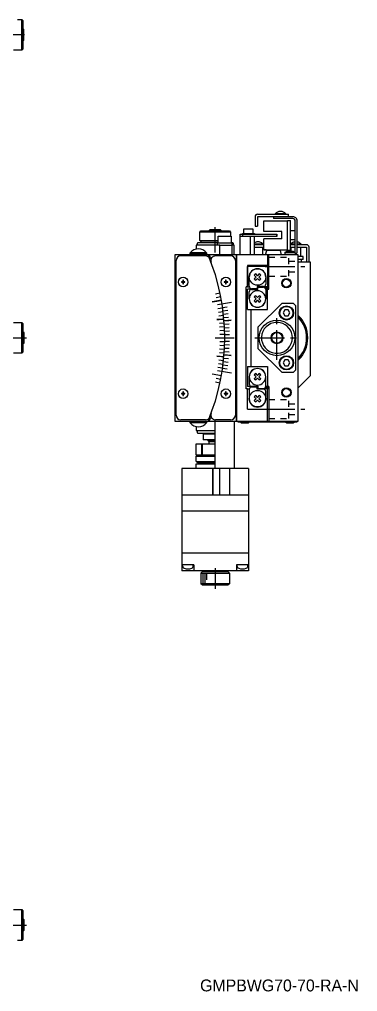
# Model space of a CAD drawing. Extents: x -29 to 396, y 25 to 442.
# Drawn here: x 254 to 396.4, y 25.2 to 434.3 of the extents above; entities that cross this region are included whole.
import ezdxf

# ---------------------------------------------------------------- set-up
doc = ezdxf.new("R2010")
doc.units = 0
doc.header["$LTSCALE"] = 10
doc.linetypes.add('CENTER', pattern=[2, 1.25, -0.25, 0.25, -0.25])
doc.linetypes.add('DOT', pattern=[0.5, 0.25, -0.25])
doc.layers.get('0').update_dxf_attribs({"linetype": 'CONTINUOUS'})
doc.layers.add('1', color=7, linetype='CONTINUOUS')
doc.layers.add('10', color=7, linetype='CONTINUOUS')
doc.styles.get("Standard").update_dxf_attribs({"font": 'FGP教科書体NT-M'})

msp = doc.modelspace()

# ---------------------------------------------------------------- linework, layer by layer
at = {"color": 7, "linetype": 'CONTINUOUS'}
for p, q in [((253.288121, 434.327989), (254.988121, 434.327989)), ((254.988121, 421.327989), (254.988121, 434.327989)), ((254.988121, 434.327989), (255.488121, 433.827989)), ((255.488121, 433.827989), (255.488121, 421.827989)), ((255.48814, 430.327989), (255.588121, 430.327989)), ((255.588121, 430.327989), (255.588121, 425.327989)), ((255.588121, 430.327989), (255.838121, 430.077989)), ((255.838121, 430.077989), (255.888121, 430.027989)), ((255.888121, 425.627989), (255.888121, 430.027989)), ((255.838121, 425.577989), (255.588121, 425.327989)), ((255.888121, 425.627989), (255.838121, 425.577989)), ((255.488121, 421.827989), (254.988121, 421.327989)), ((255.588121, 425.327989), (255.48814, 425.327989)), ((254.988121, 421.327989), (251.488121, 421.327989)), ((354.288121, 352.319585), (367.288121, 352.319585)), ((363.988121, 352.503899), (361.738121, 352.503899)), ((361.738121, 352.319585), (361.738121, 352.503899)), ((362.974219, 353.343059), (362.976603, 353.338173)), ((366.238121, 352.503899), (363.988121, 352.503899)), ((364.999641, 353.338173), (365.002023, 353.343059)), ((364.999641, 353.338173), (365.002023, 353.343059)), ((366.238121, 352.503899), (366.238121, 352.319585)), ((367.288121, 351.319585), (367.288121, 352.319585)), ((353.288121, 351.319585), (353.288121, 347.319585)), ((354.288121, 351.319585), (354.288121, 347.319585)), ((369.188121, 351.319585), (354.288121, 351.319585)), ((356.988121, 349.619585), (366.988121, 349.619585)), ((356.988121, 345.019585), (356.988121, 349.619585)), ((360.988121, 351.319585), (360.988121, 350.519585)), ((369.188121, 350.519585), (360.988121, 350.519585)), ((366.988121, 349.769585), (368.188121, 349.769585)), ((366.988121, 337.269585), (366.988121, 349.769585)), ((368.188121, 337.269585), (368.188121, 349.769585)), ((370.188121, 336.519585), (370.188121, 349.519585)), ((370.988121, 336.319585), (370.988121, 349.519585)), ((329.988121, 344.819585), (330.488121, 345.319585)), ((342.988121, 344.819585), (329.988121, 344.819585)), ((329.988121, 341.319585), (329.988121, 344.819585)), ((330.488121, 345.319585), (336.488121, 345.319585)), ((333.988121, 345.519585), (334.238121, 345.769585)), ((333.988121, 345.319585), (333.988121, 345.519585)), ((334.238121, 345.769585), (334.288121, 345.819585)), ((338.688121, 345.819585), (334.288121, 345.819585)), ((336.488121, 345.319585), (342.488121, 345.319585)), ((338.688121, 345.819585), (338.738121, 345.769585)), ((338.738121, 345.769585), (338.988121, 345.519585)), ((338.988121, 345.519585), (338.988121, 345.319585)), ((342.488121, 345.319585), (342.988121, 344.819585)), ((342.988121, 344.819585), (342.988121, 343.119585)), ((346.988121, 335.319585), (346.988121, 343.919585)), ((346.988121, 343.919585), (362.488121, 343.919585)), ((347.988121, 344.219585), (352.988121, 344.219585)), ((347.988121, 343.919585), (347.988121, 344.219585)), ((347.988121, 343.919585), (347.988121, 342.919585)), ((348.588121, 346.219585), (352.388121, 346.219585)), ((348.588121, 344.219585), (348.588121, 346.219585)), ((352.388121, 346.219585), (352.388121, 344.219585)), ((352.988121, 344.219585), (352.988121, 343.919585)), ((353.288121, 347.319585), (354.288121, 347.319585)), ((364.488121, 345.019585), (356.988121, 345.019585)), ((357.988121, 345.019585), (356.988121, 345.019585)), ((364.488121, 345.019585), (360.488121, 345.019585)), ((362.488121, 342.919585), (362.488121, 343.919585)), ((362.488121, 343.919585), (362.488121, 342.919585)), ((364.488121, 342.019585), (364.488121, 345.019585)), ((368.188121, 345.519585), (370.188121, 345.519585)), ((328.988121, 339.319585), (328.988121, 340.119585)), ((337.738121, 340.319585), (329.188121, 340.319585)), ((329.988121, 341.319585), (337.738121, 341.319585)), ((330.788121, 340.519585), (329.988121, 341.319585)), ((337.738121, 340.519585), (330.788121, 340.519585)), ((332.988121, 340.319585), (332.988121, 340.519585)), ((340.488121, 340.119585), (337.488121, 340.119585)), ((337.488121, 339.319585), (337.488121, 340.119585)), ((337.738121, 343.119585), (340.488121, 343.119585)), ((337.738121, 340.119585), (337.738121, 343.119585)), ((340.488121, 343.119585), (343.238121, 343.119585)), ((343.488121, 340.119585), (340.488121, 340.119585)), ((343.238121, 343.119585), (343.238121, 340.119585)), ((343.788121, 340.319585), (343.238121, 340.319585)), ((343.988121, 340.119585), (343.488121, 340.119585)), ((343.488121, 340.119585), (343.488121, 339.319585)), ((343.988121, 340.119585), (343.988121, 339.319585)), ((362.488121, 342.919585), (346.988121, 342.919585)), ((351.224851, 342.919585), (351.224851, 335.319585)), ((352.988121, 335.319585), (352.988121, 342.919585)), ((356.738121, 339.703899), (352.988121, 339.703899)), ((356.738121, 339.703899), (356.738121, 339.519585)), ((364.488121, 342.019585), (356.988121, 342.019585)), ((356.988121, 337.419585), (356.988121, 342.019585)), ((370.188121, 341.519585), (368.188121, 341.519585)), ((370.188121, 339.703899), (368.238121, 339.703899)), ((368.238121, 339.519585), (368.238121, 339.703899)), ((369.474219, 340.543059), (369.476603, 340.538173)), ((372.738121, 339.703899), (370.988121, 339.703899)), ((371.499639, 340.538173), (371.502023, 340.543059)), ((372.738121, 339.703899), (372.738121, 339.519585)), ((325.924659, 335.819585), (325.974659, 335.819585)), ((325.924659, 335.319585), (325.924659, 335.819585)), ((325.974659, 335.819585), (325.974659, 336.119585)), ((332.874659, 335.819585), (325.974659, 335.819585)), ((328.488121, 339.319585), (328.488121, 337.621487)), ((338.488121, 339.319585), (328.488121, 339.319585)), ((332.874659, 336.119585), (332.874659, 335.819585)), ((332.874659, 335.819585), (332.924659, 335.819585)), ((332.924659, 335.319585), (332.924659, 335.819585)), ((338.488121, 335.319585), (338.488121, 339.319585)), ((338.488121, 339.319585), (343.488121, 339.319585)), ((343.488121, 339.319585), (343.488121, 335.319585)), ((344.488121, 339.319585), (343.488121, 339.319585)), ((344.488121, 335.319585), (344.488121, 339.319585)), ((356.988121, 339.519585), (352.988121, 339.519585)), ((352.988121, 338.519585), (356.988121, 338.519585)), ((356.488121, 335.319585), (356.488121, 338.519585)), ((356.988121, 337.419585), (366.988121, 337.419585)), ((357.988121, 337.419585), (356.988121, 337.419585)), ((357.695301, 335.319585), (358.177609, 337.119585)), ((357.988121, 337.419585), (366.988121, 337.419585)), ((363.798633, 337.119585), (358.177609, 337.119585)), ((360.988121, 337.119585), (360.988121, 337.419585)), ((363.798633, 337.119585), (364.280941, 335.319585)), ((365.788121, 336.119585), (365.788121, 335.319585)), ((370.188121, 336.119585), (365.788121, 336.119585)), ((365.988121, 336.330911), (366.488121, 336.619585)), ((365.988121, 336.119585), (365.988121, 336.330911)), ((369.488121, 336.619585), (366.488121, 336.619585)), ((366.988121, 337.269585), (368.188121, 337.269585)), ((370.188121, 339.519585), (368.188121, 339.519585)), ((368.188121, 338.519585), (370.188121, 338.519585)), ((368.488121, 336.619585), (368.488121, 338.519585)), ((369.488121, 336.619585), (369.988121, 336.330911)), ((369.988121, 336.330911), (369.988121, 336.119585)), ((370.188121, 336.119585), (370.188121, 335.339789)), ((374.988121, 339.519585), (370.988121, 339.519585)), ((370.988121, 338.519585), (374.988121, 338.519585)), ((372.488121, 334.519585), (372.488121, 338.519585)), ((374.988121, 338.519585), (374.988121, 333.019585)), ((375.988121, 332.319585), (375.988121, 338.519585)), ((345.488121, 335.319585), (319.488121, 335.319585)), ((319.488121, 335.319585), (319.488121, 265.319585)), ((319.988121, 267.819585), (319.988121, 332.819585)), ((332.341907, 334.819585), (321.988121, 334.819585)), ((345.488121, 335.319585), (334.075089, 335.319585)), ((342.988121, 334.819585), (336.624509, 334.819585)), ((344.988121, 332.819585), (344.988121, 267.819585)), ((345.488121, 335.319585), (345.488121, 265.319585)), ((371.488121, 335.319585), (345.488121, 335.319585)), ((345.488121, 265.319585), (345.488121, 335.319585)), ((345.488121, 334.819585), (345.488121, 334.612479)), ((358.507615, 335.319585), (358.507615, 330.819585)), ((359.032633, 320.819585), (359.032633, 335.319585)), ((370.188121, 335.339789), (369.988121, 335.319585)), ((370.488121, 335.319585), (370.488121, 335.453561)), ((371.488121, 265.319585), (371.488121, 335.319585)), ((371.488121, 334.612479), (371.488121, 334.819585)), ((373.488121, 334.519585), (371.488121, 334.519585)), ((373.488121, 333.319585), (371.488121, 333.319585)), ((371.488121, 332.319585), (376.488121, 332.319585)), ((372.738121, 333.319585), (372.738121, 332.319585)), ((373.488121, 333.319585), (373.488121, 334.519585)), ((374.988121, 333.019585), (374.988121, 332.519585)), ((374.988121, 332.519585), (374.988121, 332.319585)), ((376.488121, 332.319585), (376.488121, 284.319585)), ((350.072661, 329.819587), (350.072661, 322.319587)), ((350.072663, 330.819585), (350.072663, 329.819587)), ((359.032633, 330.819585), (350.072663, 330.819585)), ((350.072663, 329.819587), (350.072663, 330.319585)), ((358.507615, 330.319585), (350.072663, 330.319585)), ((350.072663, 322.319587), (350.072663, 329.819587)), ((358.507613, 330.319585), (358.507613, 321.819585)), ((359.032633, 330.319585), (358.507615, 330.319585)), ((322.863121, 323.944585), (322.238121, 323.944585)), ((322.238121, 323.944585), (322.238121, 323.694585)), ((322.238121, 323.694585), (322.863121, 323.694585)), ((323.113121, 324.569585), (322.863121, 324.569585)), ((322.863121, 324.569585), (322.863121, 323.944585)), ((322.863121, 323.694585), (322.863121, 323.069585)), ((323.113121, 323.944585), (323.113121, 324.569585)), ((323.738121, 323.944585), (323.113121, 323.944585)), ((323.113121, 323.694585), (323.738121, 323.694585)), ((323.113121, 323.069585), (323.113121, 323.694585)), ((323.738121, 323.694585), (323.738121, 323.944585)), ((340.238121, 323.944585), (340.238121, 323.694585)), ((340.863121, 323.944585), (340.238121, 323.944585)), ((340.238121, 323.694585), (340.863121, 323.694585)), ((341.113121, 324.569585), (340.863121, 324.569585)), ((340.863121, 324.569585), (340.863121, 323.944585)), ((340.863121, 323.694585), (340.863121, 323.069585)), ((341.113121, 323.944585), (341.113121, 324.569585)), ((341.738121, 323.944585), (341.113121, 323.944585)), ((341.113121, 323.694585), (341.738121, 323.694585)), ((341.113121, 323.069585), (341.113121, 323.694585)), ((341.738121, 323.694585), (341.738121, 323.944585)), ((350.798663, 322.019587), (350.798663, 325.919587)), ((353.31539, 326.295793), (352.962692, 326.667964)), ((352.962692, 325.17121), (353.31539, 325.543381)), ((353.682908, 325.919587), (353.31539, 326.295793)), ((353.31539, 325.543381), (353.682908, 325.919587)), ((353.550286, 327.255558), (353.922457, 326.902859)), ((353.922457, 324.936315), (353.550286, 324.583616)), ((353.922457, 326.902859), (354.298663, 326.535341)), ((354.298663, 325.303832), (353.922457, 324.936315)), ((354.298663, 326.535341), (354.674869, 326.902859)), ((354.674869, 324.936315), (354.298663, 325.303832)), ((354.674869, 326.902859), (355.04704, 327.255558)), ((355.04704, 324.583616), (354.674869, 324.936315)), ((355.281935, 326.295793), (354.914417, 325.919587)), ((354.914417, 325.919587), (355.281935, 325.543381)), ((355.634634, 326.667964), (355.281935, 326.295793)), ((355.281935, 325.543381), (355.634634, 325.17121)), ((357.798663, 325.919587), (357.798663, 322.919587)), ((322.863121, 323.069585), (323.113121, 323.069585)), ((340.863121, 323.069585), (341.113121, 323.069585)), ((349.543105, 278.819585), (349.543105, 321.819585)), ((350.072663, 321.819585), (349.543105, 321.819585)), ((350.072661, 312.319585), (350.072661, 320.819587)), ((352.756299, 320.819587), (350.072661, 320.819587)), ((350.072663, 321.819585), (350.072663, 322.319587)), ((350.072663, 321.819585), (350.734757, 321.819585)), ((350.818867, 321.819587), (350.773607, 321.819587)), ((350.773607, 321.819585), (350.818867, 321.819585)), ((350.790121, 316.719587), (350.790121, 319.719587)), ((351.790121, 320.719587), (354.390121, 320.719587)), ((354.198663, 321.019587), (351.798663, 321.019587)), ((354.198663, 321.019587), (351.798663, 321.019587)), ((354.390121, 320.819585), (352.756299, 320.819585)), ((354.198663, 321.919587), (354.198663, 321.019587)), ((356.798663, 321.919587), (354.198663, 321.919587)), ((356.798663, 321.919587), (354.198663, 321.919587)), ((359.032633, 321.819585), (354.198663, 321.819585)), ((354.390121, 320.719587), (354.390121, 321.619587)), ((354.390121, 321.619587), (356.790121, 321.619587)), ((357.102371, 321.569587), (359.032633, 321.569587)), ((357.683149, 321.069587), (359.032633, 321.069587)), ((358.142389, 320.819587), (357.769917, 320.819587)), ((357.790121, 320.619587), (357.790121, 316.719587)), ((358.507615, 320.819585), (358.142389, 320.819585)), ((358.507613, 312.819587), (358.507613, 320.319587)), ((358.507615, 320.819585), (359.032633, 320.819585)), ((358.507615, 320.319587), (358.507615, 320.819585)), ((358.507615, 312.819587), (358.507615, 320.319587)), ((358.882363, 321.069587), (359.032633, 321.069587)), ((359.032633, 321.069587), (358.995515, 321.069587)), ((358.995515, 321.069587), (359.032633, 321.069587)), ((353.31539, 317.095793), (352.962692, 317.467964)), ((352.962692, 315.97121), (353.31539, 316.343381)), ((353.682908, 316.719587), (353.31539, 317.095793)), ((353.31539, 316.343381), (353.682908, 316.719587)), ((353.550286, 318.055558), (353.922457, 317.702859)), ((353.922457, 315.736315), (353.550286, 315.383616)), ((353.922457, 317.702859), (354.298663, 317.335341)), ((354.298663, 316.103832), (353.922457, 315.736315)), ((354.298663, 317.335341), (354.674869, 317.702859)), ((354.674869, 315.736315), (354.298663, 316.103832)), ((354.674869, 317.702859), (355.04704, 318.055558)), ((355.04704, 315.383616), (354.674869, 315.736315)), ((355.281935, 317.095793), (354.914417, 316.719587)), ((354.914417, 316.719587), (355.281935, 316.343381)), ((355.634634, 317.467964), (355.281935, 317.095793)), ((355.281935, 316.343381), (355.634634, 315.97121)), ((350.072661, 312.319585), (358.507615, 312.319585)), ((351.688121, 288.319585), (351.688121, 312.319585)), ((354.488121, 304.819585), (364.488121, 314.819585)), ((358.507615, 312.319585), (358.507615, 312.819587)), ((369.488121, 314.819585), (364.488121, 314.819585)), ((365.766433, 312.069585), (365.044745, 310.819585)), ((367.209809, 312.069585), (365.766433, 312.069585)), ((367.931497, 310.819585), (367.209809, 312.069585)), ((369.488121, 314.819585), (370.488121, 313.819585)), ((370.488121, 286.819585), (370.488121, 313.819585)), ((365.044745, 310.819585), (365.766433, 309.569585)), ((365.766433, 309.569585), (367.209809, 309.569585)), ((367.209809, 309.569585), (367.931497, 310.819585)), ((251.488121, 306.819585), (254.988121, 306.819585)), ((254.988121, 293.819585), (254.988121, 306.819585)), ((254.988121, 306.819585), (255.488121, 306.319585)), ((255.488121, 306.319585), (255.488121, 294.319585)), ((255.488121, 302.819585), (255.688121, 302.819585)), ((255.688121, 302.819585), (255.938121, 302.569585)), ((354.488121, 304.819585), (354.488121, 295.819585)), ((255.938121, 302.569585), (255.988121, 302.519585)), ((255.988121, 298.119585), (255.988121, 302.519585)), ((255.688121, 297.819585), (255.488121, 297.819585)), ((255.938121, 298.069585), (255.688121, 297.819585)), ((255.988121, 298.119585), (255.938121, 298.069585)), ((364.488121, 285.819585), (354.488121, 295.819585)), ((254.988121, 293.819585), (251.488121, 293.819585)), ((255.488121, 294.319585), (254.988121, 293.819585)), ((365.766433, 291.069585), (365.044745, 289.819585)), ((367.209809, 291.069585), (365.766433, 291.069585)), ((367.931497, 289.819585), (367.209809, 291.069585)), ((350.072661, 288.319585), (358.507615, 288.319585)), ((350.072661, 288.319585), (350.072661, 279.819585)), ((358.507613, 287.819585), (358.507613, 280.319585)), ((358.507615, 288.319585), (358.507615, 287.819585)), ((358.507615, 287.819585), (358.507615, 280.319585)), ((365.044745, 289.819585), (365.766433, 288.569585)), ((365.766433, 288.569585), (367.209809, 288.569585)), ((367.209809, 288.569585), (367.931497, 289.819585)), ((370.488121, 286.819585), (369.488121, 285.819585)), ((350.790121, 283.919585), (350.790121, 280.919585)), ((353.31539, 284.295789), (352.962692, 284.66796)), ((352.962692, 283.171208), (353.31539, 283.543379)), ((353.682908, 283.919583), (353.31539, 284.295789)), ((353.31539, 283.543379), (353.682908, 283.919585)), ((353.550286, 285.255556), (353.922457, 284.902857)), ((353.922457, 282.936313), (353.550286, 282.583614)), ((353.922457, 284.902857), (354.298663, 284.535339)), ((354.298663, 283.30383), (353.922457, 282.936313)), ((354.298663, 284.535339), (354.674869, 284.902857)), ((354.674869, 282.936313), (354.298663, 283.30383)), ((354.674869, 284.902857), (355.04704, 285.255556)), ((355.04704, 282.583614), (354.674869, 282.936313)), ((355.281935, 284.295789), (354.914417, 283.919583)), ((354.914417, 283.919585), (355.281935, 283.543379)), ((355.634634, 284.66796), (355.281935, 284.295789)), ((355.281935, 283.543379), (355.634634, 283.171208)), ((357.790121, 280.019585), (357.790121, 283.919585)), ((364.488121, 285.819585), (369.488121, 285.819585)), ((376.488121, 284.319585), (371.488121, 279.319585)), ((350.072663, 278.819585), (349.543105, 278.819585)), ((354.390121, 279.819585), (350.072661, 279.819585)), ((350.072661, 270.819585), (350.072661, 278.319585)), ((350.072663, 278.319585), (350.072663, 278.819585)), ((350.072663, 278.819585), (350.734757, 278.819585)), ((350.072663, 270.319585), (350.072663, 278.319585)), ((350.818867, 278.819585), (350.773607, 278.819585)), ((350.773607, 278.819585), (350.818867, 278.819585)), ((350.798663, 278.619585), (350.798663, 274.719585)), ((351.790121, 279.919585), (354.390121, 279.919585)), ((354.198663, 279.619585), (351.798663, 279.619585)), ((354.198663, 279.619585), (351.798663, 279.619585)), ((354.198663, 278.719585), (354.198663, 279.619585)), ((354.390121, 279.569585), (354.198663, 279.569585)), ((354.198663, 279.069585), (354.390121, 279.069585)), ((359.032633, 278.819585), (354.198663, 278.819585)), ((356.798663, 278.719585), (354.198663, 278.719585)), ((356.798663, 278.719585), (354.198663, 278.719585)), ((354.390121, 279.919585), (354.390121, 279.019585)), ((354.390121, 279.019585), (356.790121, 279.019585)), ((356.169611, 278.819585), (356.862723, 278.819585)), ((357.102371, 279.069585), (359.032633, 279.069585)), ((357.683149, 279.569585), (359.032633, 279.569585)), ((357.683149, 279.569585), (358.882363, 279.569585)), ((359.032633, 279.819585), (357.769917, 279.819585)), ((358.507613, 265.319585), (358.507613, 278.819585)), ((358.507615, 280.319585), (358.507615, 279.819585)), ((359.032633, 279.819585), (359.032633, 265.319585)), ((322.238121, 276.944585), (322.238121, 276.694585)), ((322.863121, 276.944585), (322.238121, 276.944585)), ((322.238121, 276.694585), (322.863121, 276.694585)), ((322.863121, 277.569585), (322.863121, 276.944585)), ((323.113121, 277.569585), (322.863121, 277.569585)), ((322.863121, 276.694585), (322.863121, 276.069585)), ((322.863121, 276.069585), (323.113121, 276.069585)), ((323.113121, 276.944585), (323.113121, 277.569585)), ((323.738121, 276.944585), (323.113121, 276.944585)), ((323.113121, 276.694585), (323.738121, 276.694585)), ((323.113121, 276.069585), (323.113121, 276.694585)), ((323.738121, 276.694585), (323.738121, 276.944585)), ((340.238121, 276.944585), (340.238121, 276.694585)), ((340.863121, 276.944585), (340.238121, 276.944585)), ((340.238121, 276.694585), (340.863121, 276.694585)), ((340.863121, 277.569585), (340.863121, 276.944585)), ((341.113121, 277.569585), (340.863121, 277.569585)), ((340.863121, 276.694585), (340.863121, 276.069585)), ((340.863121, 276.069585), (341.113121, 276.069585)), ((341.113121, 276.944585), (341.113121, 277.569585)), ((341.738121, 276.944585), (341.113121, 276.944585)), ((341.113121, 276.694585), (341.738121, 276.694585)), ((341.113121, 276.069585), (341.113121, 276.694585)), ((341.738121, 276.694585), (341.738121, 276.944585)), ((353.31539, 275.095789), (352.962692, 275.46796)), ((352.962692, 273.971208), (353.31539, 274.343379)), ((353.682908, 274.719583), (353.31539, 275.095789)), ((353.31539, 274.343379), (353.682908, 274.719585)), ((353.550286, 276.055556), (353.922457, 275.702857)), ((353.922457, 275.702857), (354.298663, 275.335339)), ((354.298663, 275.335339), (354.674869, 275.702857)), ((354.674869, 275.702857), (355.04704, 276.055556)), ((355.281935, 275.095789), (354.914417, 274.719583)), ((354.914417, 274.719585), (355.281935, 274.343379)), ((355.634634, 275.46796), (355.281935, 275.095789)), ((355.281935, 274.343379), (355.634634, 273.971208)), ((357.798663, 274.719585), (357.798663, 277.719585)), ((350.072663, 270.319585), (358.142389, 270.319585)), ((353.922457, 273.736313), (353.550286, 273.383614)), ((354.298663, 274.10383), (353.922457, 273.736313)), ((354.674869, 273.736313), (354.298663, 274.10383)), ((355.04704, 273.383614), (354.674869, 273.736313)), ((358.142389, 270.319585), (359.032633, 270.319585)), ((319.488121, 265.319585), (345.488121, 265.319585)), ((332.341907, 265.819585), (321.988121, 265.819585)), ((325.924659, 264.819585), (325.924659, 265.319585)), ((325.924659, 264.819585), (332.924659, 264.819585)), ((325.974659, 264.519585), (325.974659, 264.819585)), ((328.488121, 263.017685), (328.488121, 261.319585)), ((332.874659, 264.819585), (332.874659, 264.519585)), ((332.924659, 264.819585), (332.924659, 265.319585)), ((333.558875, 265.319585), (334.075089, 265.319585)), ((334.075089, 265.319585), (345.488121, 265.319585)), ((336.488121, 245.319585), (336.488121, 265.319585)), ((342.988121, 265.819585), (336.624509, 265.819585)), ((344.488121, 265.319585), (344.488121, 245.319585)), ((345.488121, 265.319585), (371.488121, 265.319585)), ((345.988121, 265.319585), (345.988121, 265.019585)), ((345.988121, 265.019585), (370.988121, 265.019585)), ((346.988121, 264.808261), (346.988121, 265.019585)), ((347.488121, 264.519585), (346.988121, 264.808261)), ((347.488121, 264.519585), (350.488121, 264.519585)), ((350.988121, 264.808261), (350.488121, 264.519585)), ((350.988121, 265.019585), (350.988121, 264.808261)), ((359.363051, 265.019585), (359.363051, 265.319585)), ((365.988121, 264.808261), (365.988121, 265.019585)), ((366.488121, 264.519585), (365.988121, 264.808261)), ((366.488121, 264.519585), (369.488121, 264.519585)), ((369.988121, 264.808261), (369.488121, 264.519585)), ((369.988121, 265.019585), (369.988121, 264.808261)), ((370.988121, 265.319585), (370.988121, 265.019585)), ((328.488121, 261.319585), (336.488121, 261.319585)), ((328.988121, 260.369585), (328.988121, 261.319585)), ((329.138121, 260.219585), (336.488121, 260.219585)), ((331.488121, 260.219585), (331.488121, 257.469585)), ((336.488121, 260.019585), (331.488121, 260.019585)), ((336.488121, 259.719585), (331.488121, 259.719585)), ((328.488121, 255.719585), (336.488121, 255.719585)), ((328.488121, 250.969585), (328.488121, 255.719585)), ((330.657253, 255.719585), (330.657253, 250.969585)), ((331.010807, 255.719585), (331.010807, 250.969585)), ((336.488121, 257.469585), (331.488121, 257.469585)), ((333.488121, 257.019585), (333.488121, 257.469567)), ((333.788121, 256.719585), (333.488121, 257.019585)), ((333.788121, 256.719585), (336.488121, 256.719585)), ((333.988121, 255.719585), (333.988121, 256.719585)), ((336.488121, 250.969585), (328.488121, 250.969585)), ((328.488121, 250.469585), (336.488121, 250.469585)), ((328.488121, 248.219585), (328.488121, 250.469585)), ((329.536251, 250.469585), (329.536251, 250.969585)), ((331.825959, 250.969585), (331.825959, 250.469585)), ((332.425109, 250.969585), (332.425109, 250.469585)), ((333.988121, 250.469585), (333.988121, 250.969585)), ((328.488121, 248.219585), (336.488121, 248.219585)), ((328.488121, 247.369585), (336.488121, 247.369585)), ((328.488121, 245.319585), (328.488121, 247.369585)), ((336.488121, 247.919585), (328.988121, 247.919585)), ((328.988121, 247.669585), (328.988121, 247.919585)), ((336.488121, 247.669585), (328.988121, 247.669585)), ((329.536251, 247.919585), (329.536251, 248.219585)), ((329.536251, 247.369585), (329.536251, 247.669585)), ((330.699033, 247.919585), (330.699033, 248.219585)), ((330.699033, 247.369585), (330.699033, 247.669585)), ((334.499033, 248.219585), (334.499033, 247.919585)), ((336.488121, 248.019585), (334.499033, 248.019585)), ((334.499033, 247.669585), (334.499033, 247.369585)), ((350.488121, 245.319585), (322.488121, 245.319585)), ((322.488121, 245.319585), (322.488121, 202.319585)), ((335.488121, 245.319585), (335.488121, 234.319585)), ((335.488121, 234.319585), (335.488121, 245.319585)), ((338.488121, 234.319585), (338.488121, 245.319585)), ((342.488121, 245.319585), (342.488121, 234.319585)), ((350.488121, 245.319585), (350.488121, 202.319585)), ((322.488121, 234.319585), (350.488121, 234.319585)), ((327.488121, 204.819585), (322.488121, 204.819585)), ((322.805264, 204.052135), (322.738121, 204.819585)), ((327.169706, 204.037596), (327.238121, 204.819585)), ((327.488121, 204.819585), (327.488121, 202.319585)), ((345.488121, 204.819585), (345.488121, 202.319585)), ((350.488121, 204.819585), (345.488121, 204.819585)), ((345.805264, 204.052135), (345.738121, 204.819585)), ((350.169706, 204.037596), (350.238121, 204.819585)), ((350.488121, 202.319585), (322.488121, 202.319585)), ((330.488121, 201.319585), (330.988121, 201.819585)), ((330.488121, 201.319585), (330.488121, 196.819585)), ((336.488121, 201.819585), (330.988121, 201.819585)), ((333.988121, 201.819585), (333.988121, 202.319585)), ((341.988121, 201.819585), (336.488121, 201.819585)), ((338.988121, 202.319585), (338.988121, 201.819585)), ((341.988121, 201.819585), (342.488121, 201.319585)), ((342.488121, 201.319585), (342.488121, 196.819585)), ((330.988121, 196.319585), (330.488121, 196.819585)), ((342.488121, 196.819585), (341.988121, 196.319585)), ((330.988121, 196.319585), (341.988121, 196.319585)), ((251.493098, 59.707816), (254.993098, 59.707816)), ((254.993098, 46.707816), (254.993098, 59.707816)), ((254.993098, 59.707816), (255.493098, 59.207816)), ((255.493098, 59.207816), (255.493098, 47.207816)), ((255.493098, 55.707816), (255.693098, 55.707816)), ((255.693098, 55.707816), (255.943098, 55.457816)), ((255.943098, 55.457816), (255.993098, 55.407816)), ((255.993098, 51.007816), (255.993098, 55.407816)), ((255.693098, 50.707816), (255.493098, 50.707816)), ((255.943098, 50.957816), (255.693098, 50.707816)), ((255.993098, 51.007816), (255.943098, 50.957816)), ((254.993098, 46.707816), (253.293098, 46.707816)), ((255.493098, 47.207816), (254.993098, 46.707816))]:
    msp.add_line(p, q, dxfattribs=at)
at = {"color": 4, "linetype": 'CONTINUOUS'}
for p, q in [((333.988121, 345.519585), (338.988121, 345.519585)), ((325.924659, 335.819585), (332.924659, 335.819585)), ((332.874659, 336.119585), (325.974659, 336.119585)), ((336.543257, 318.823725), (338.499553, 319.239549)), ((339.105627, 316.121569), (335.166395, 315.426977)), ((335.166395, 315.426977), (336.151203, 315.600625)), ((336.151203, 315.600625), (337.136011, 315.774273)), ((336.852941, 317.301587), (338.816195, 317.683205)), ((337.136011, 315.774273), (339.105627, 316.121569)), ((343.318513, 315.180859), (337.392383, 314.242253)), ((337.621979, 312.705991), (339.602515, 312.984337)), ((337.824729, 311.165957), (339.809821, 311.409695)), ((339.580273, 313.141597), (341.560321, 313.423401)), ((339.770559, 311.724909), (341.754789, 311.975577)), ((340.141839, 308.250759), (337.153255, 307.989291)), ((337.153255, 307.989291), (338.149449, 308.076447)), ((338.000569, 309.622619), (339.989613, 309.831675)), ((338.149449, 308.076447), (340.141839, 308.250759)), ((339.938567, 310.305407), (341.926489, 310.524877)), ((340.084259, 308.883443), (342.075383, 309.071659)), ((343.198351, 307.694741), (340.207599, 307.459363)), ((340.207599, 307.459363), (342.201433, 307.616281)), ((342.201433, 307.616281), (343.198351, 307.694741)), ((255.688121, 302.819585), (255.688121, 297.819585)), ((338.271321, 306.527911), (340.266449, 306.667425)), ((338.366149, 304.977485), (340.363409, 305.082157)), ((338.433905, 303.425641), (340.432687, 303.495439)), ((340.308553, 306.033523), (342.304607, 306.159103)), ((340.387099, 304.606273), (342.384879, 304.700485)), ((340.443217, 303.177965), (342.442231, 303.240787)), ((336.488121, 300.319585), (344.488121, 300.319585)), ((338.474565, 301.872849), (340.474261, 301.907755)), ((338.474565, 298.766321), (340.474261, 298.731417)), ((340.476895, 301.748951), (342.476647, 301.780367)), ((340.476895, 298.890219), (342.476647, 298.858805)), ((338.366149, 295.661685), (340.363409, 295.557013)), ((338.433905, 297.213531), (340.432687, 297.143731)), ((340.308553, 294.605649), (342.304607, 294.480067)), ((340.387099, 296.032899), (342.384879, 295.938685)), ((340.443217, 297.461207), (342.442231, 297.398385)), ((337.153255, 292.649881), (338.149449, 292.562725)), ((340.141839, 292.388413), (337.153255, 292.649881)), ((338.000569, 291.016553), (339.989613, 290.807495)), ((338.149449, 292.562725), (340.141839, 292.388413)), ((338.271321, 294.111259), (340.266449, 293.971747)), ((340.084259, 291.755729), (342.075383, 291.567513)), ((340.207599, 293.179807), (342.201433, 293.022889)), ((343.198351, 292.944431), (340.207599, 293.179807)), ((342.201433, 293.022889), (343.198351, 292.944431)), ((343.318513, 285.458311), (337.392383, 286.396919)), ((337.621979, 287.933179), (339.602515, 287.654833)), ((337.824729, 289.473213), (339.809821, 289.229475)), ((339.580273, 287.497573), (341.560321, 287.215771)), ((339.770559, 288.914261), (341.754789, 288.663595)), ((339.938567, 290.333763), (341.926489, 290.114295)), ((335.166395, 285.212195), (339.105627, 284.517601)), ((336.852941, 283.337585), (338.816195, 282.955967)), ((336.543257, 281.815445), (338.499553, 281.399621)), ((329.424233, 264.819585), (325.974659, 264.819585)), ((332.874659, 264.519585), (325.974659, 264.519585)), ((336.488121, 257.019585), (333.488121, 257.019585)), ((350.488121, 227.329585), (322.488121, 227.329585)), ((322.488121, 209.819585), (350.488121, 209.819585)), ((330.488121, 201.319585), (342.488121, 201.319585)), ((331.288121, 201.319585), (331.288121, 196.819585)), ((332.088121, 201.319585), (332.088121, 196.819585)), ((332.888123, 201.323238), (332.888123, 198.497123)), ((342.488121, 196.819585), (330.488121, 196.819585)), ((255.693098, 55.707816), (255.693098, 50.707816))]:
    msp.add_line(p, q, dxfattribs=at)
at = {"color": 4, "linetype": 'CENTER'}
for p, q in [((336.488121, 336.249585), (336.488121, 346.889585)), ((357.533164, 330.319585), (374.21594, 330.319585)), ((249.418121, 300.319585), (257.058121, 300.319585)), ((357.533164, 270.319585), (374.21594, 270.319585)), ((336.488121, 203.409585), (336.488121, 194.729585)), ((246.423098, 53.207816), (257.063098, 53.207816))]:
    msp.add_line(p, q, dxfattribs=at)
at = {"color": 4, "linetype": 'DOT'}
for p, q in [((359.032633, 334.319585), (367.488121, 334.319585)), ((367.488121, 326.319585), (367.488121, 334.319585)), ((367.488121, 332.569585), (371.488121, 332.569585)), ((367.488121, 328.069585), (371.488121, 328.069585)), ((359.032633, 326.319585), (367.488121, 326.319585)), ((359.032633, 274.319585), (367.488121, 274.319585)), ((367.488121, 266.319585), (367.488121, 274.319585)), ((367.488121, 272.569585), (371.488121, 272.569585)), ((359.032633, 266.319585), (367.488121, 266.319585)), ((367.488121, 268.069585), (371.488121, 268.069585))]:
    msp.add_line(p, q, dxfattribs=at)
at = {"color": 7, "linetype": 'CONTINUOUS'}
for centre, radius in [((354.298663, 325.919587), 3.45), ((322.988121, 323.819585), 2), ((340.988121, 323.819585), 2), ((366.488121, 323.319585), 1.65), ((366.488121, 310.819585), 3), ((366.488121, 310.819585), 2.75), ((362.488121, 300.319585), 7.5), ((362.488121, 300.319585), 2.5), ((362.488121, 300.319585), 2.25), ((366.488121, 289.819585), 3), ((366.488121, 289.819585), 2.75), ((322.988121, 276.819585), 2), ((340.988121, 276.819585), 2), ((366.488121, 277.319585), 1.65), ((354.298663, 274.719585), 3.45)]:
    msp.add_circle(centre, radius, dxfattribs=at)
at = {"color": 4, "linetype": 'CONTINUOUS'}
for centre in [(366.488121, 323.319585), (366.488121, 277.319585)]:
    msp.add_circle(centre, 2, dxfattribs=at)
at = {"color": 7, "linetype": 'CONTINUOUS'}
for centre, radius, start, end in [((354.288121, 351.319585), 1, 90, 180), ((363.988121, 350.519585), 3, 41.409622, 138.590365), ((369.188122, 349.519586), 1.799999, 359.9999572, 90.0000428), ((369.188122, 349.519586), 0.999999, 359.9999572, 90.0000428), ((329.188121, 340.119585), 0.2, 90, 180), ((343.788121, 340.119585), 0.2, 0, 90), ((354.488121, 337.719585), 3, 41.409622, 120), ((370.488121, 337.719585), 3, 109.753086, 138.590378), ((370.488121, 337.719585), 2.994596, 95.749564, 109.741766), ((370.488121, 337.719585), 2.994596, 70.258234, 80.388452), ((370.488121, 337.719585), 3, 41.409622, 70.246914), ((329.424659, 333.200055), 4.519532, 40.239266, 139.760763), ((369.788121, 336.519585), 0.4, 300, 0), ((369.988121, 336.319585), 1, 281.536959, 0), ((374.988121, 338.519585), 1, 0, 90), ((321.988121, 332.819585), 2, 90, 180), ((332.341907, 332.819585), 2, 21.417955, 90), ((249.488121, 300.319585), 91, 337.380135, 22.619865), ((249.488121, 300.319585), 91.5, 21.276096, 22.489472), ((336.624509, 332.819585), 2, 90, 200.454435), ((342.988121, 332.819585), 2, 0, 90), ((354.298663, 325.919587), 3.5, 0, 180), ((354.298663, 325.919587), 1.531302, 119.25645, 150.74355), ((354.298663, 325.919587), 1.531302, 209.25645, 240.74355), ((354.298663, 325.919587), 1.531302, 29.25645, 60.74355), ((354.298663, 325.919587), 1.531302, 299.25645, 330.74355), ((351.790121, 319.719587), 1, 90, 180), ((351.798663, 322.019587), 1, 180, 270), ((354.298663, 316.719587), 3.45, 0, 180), ((356.790121, 320.619587), 1, 0, 90), ((356.798663, 322.919587), 1, 270, 0), ((354.290121, 316.719587), 3.5, 180, 0), ((354.298663, 316.719587), 3.45, 180, 0), ((354.298663, 316.719587), 1.531302, 119.25645, 150.74355), ((354.298663, 316.719587), 1.531302, 209.25645, 240.74355), ((354.298663, 316.719587), 1.531302, 29.25645, 60.74355), ((354.298663, 316.719587), 1.531302, 299.25645, 330.74355), ((362.488121, 300.319585), 13, 313.813061, 46.186939), ((362.488121, 300.319585), 12.5, 316.05448, 43.94552), ((362.488121, 300.319585), 6.5, 102.004554, 0), ((362.488121, 300.319585), 6.5, 77.997437, 102.004554), ((362.488121, 300.319585), 6.5, 0, 77.997437), ((354.290121, 283.919585), 3.5, 0, 180), ((354.298663, 283.919585), 3.45, 0, 180), ((354.298663, 283.919585), 3.45, 180, 0), ((354.298663, 283.919585), 1.531302, 119.25645, 150.74355), ((354.298663, 283.919585), 1.531302, 209.25645, 240.74355), ((354.298663, 283.919585), 1.531302, 29.25645, 60.74355), ((354.298663, 283.919585), 1.531302, 299.25645, 330.74355), ((351.790121, 280.919585), 1, 180, 270), ((351.798663, 278.619585), 1, 90, 180), ((356.790121, 280.019585), 1, 270, 0), ((356.798663, 277.719585), 1, 0, 90), ((354.298663, 274.719585), 3.5, 180, 0), ((354.298663, 274.719585), 1.531302, 119.25645, 150.74355), ((354.298663, 274.719585), 1.531302, 29.25645, 60.74355), ((354.298663, 274.719585), 1.531302, 209.25645, 240.74355), ((354.298663, 274.719585), 1.531302, 299.25645, 330.74355), ((321.988121, 267.819585), 2, 180, 270), ((332.341907, 267.819585), 2, 270, 338.582045), ((249.488121, 300.319585), 91.5, 337.510528, 338.723904), ((336.624509, 267.819585), 2, 159.545565, 270), ((342.988121, 267.819585), 2, 270, 0), ((329.424659, 267.439117), 4.519532, 220.239271, 319.760734), ((329.138121, 260.369585), 0.15, 180, 270), ((323.623125, 204.123689), 0.820985, 185, 254.718428), ((324.988121, 209.119585), 6, 254.718428, 285.442716), ((326.37275, 204.10732), 0.8, 285.442716, 355), ((346.623125, 204.123689), 0.820985, 185, 254.718428), ((347.988121, 209.119585), 6, 254.718428, 285.442716), ((349.37275, 204.10732), 0.8, 285.442716, 355)]:
    msp.add_arc(centre, radius, start, end, dxfattribs=at)
at = {"layer": '10', "color": 4, "linetype": 'CENTER'}
for p, q in [((256.163121, 427.827989), (250.313121, 427.827989)), ((362.488121, 291.069585), (362.488121, 309.569585)), ((353.238121, 300.319585), (371.738121, 300.319585))]:
    msp.add_line(p, q, dxfattribs=at)

# ---------------------------------------------------------------- texts
at = {"layer": '1', "color": 7}
msp.add_text('GMPBWG70-70-RA-N', height=5, dxfattribs=at).set_placement((330.115485, 25.272541))

doc.saveas('drawing.dxf')
